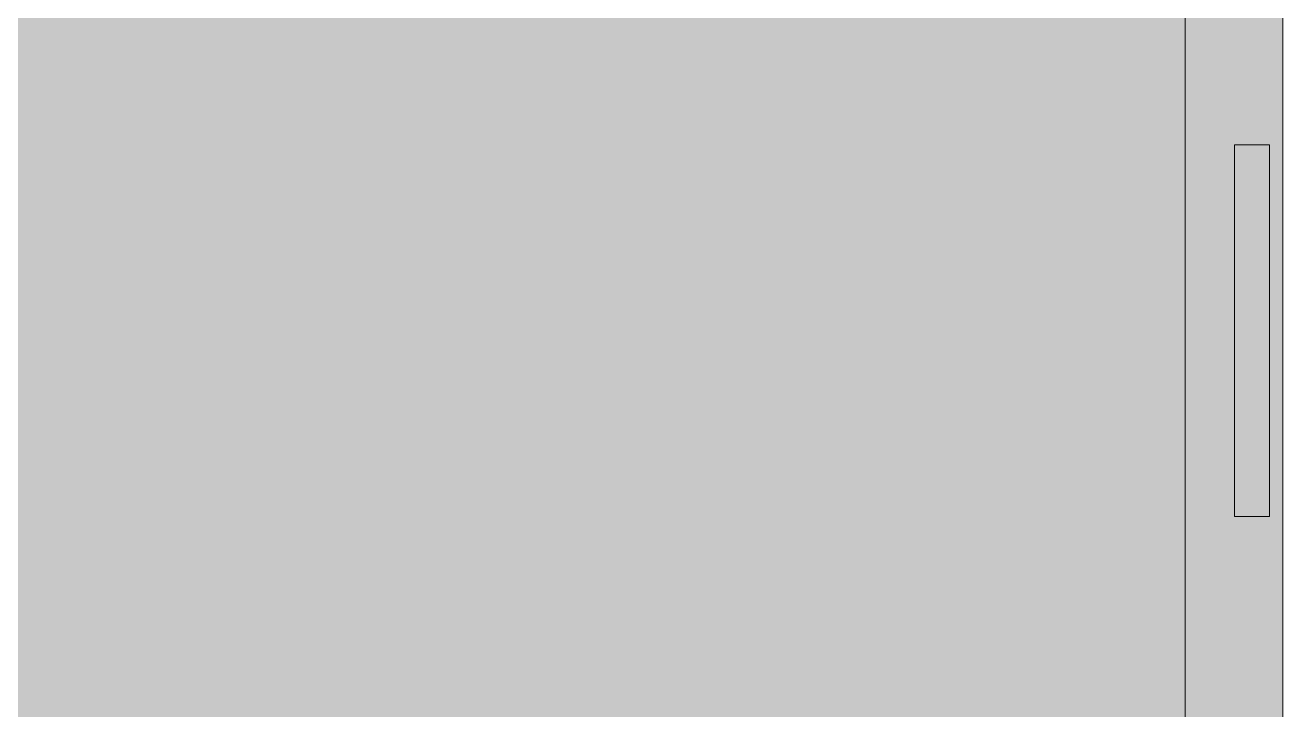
# Model space of a CAD drawing. Header units: millimetres. Extents: x 27500 to 33280, y -10980 to 420.
# Drawn here: x 28381.93 to 28409, y -6197.16 to -6182.42 of the extents above; entities that cross this region are included whole.
import ezdxf

# ---------------------------------------------------------------- set-up
doc = ezdxf.new("R2010")
doc.units = ezdxf.units.MM
for name, color, linetype, lineweight, true_color in [('CQEN_DETAIL', 7, 'Continuous', 5, 0x464d50), ('CQEN_HARDWARE', 7, 'Continuous', 5, 0x848c8f), ('CQEN_PLASTRON', 7, 'Continuous', 5, 0xd2d6d3)]:
    doc.layers.add(name, color=color, linetype=linetype, lineweight=lineweight, true_color=true_color)
doc.layers.add('LAYOUT_PARAMETERS', color=7, linetype='Continuous', plot=False)
doc.styles.add('LAYOUT_CONTACTOR_ARIAL', font='arial.ttf')
doc.styles.get("Standard").update_dxf_attribs({"font": 'arial.ttf'})

# ---------------------------------------------------------------- blocks, each defined once
blk = doc.blocks.new('SX_DYN_PLASTRON_BLANK_G001')
at = {"layer": 'CQEN_HARDWARE'}
h = blk.add_hatch(color=256, dxfattribs=at)
h.paths.add_polyline_path([(871, 43.9), (880, 43.9), (880, 43.5), (882, 43.5), (882.157, 43.494), (882.313, 43.475), (882.467, 43.445), (882.618, 43.402), (882.765, 43.348), (882.908, 43.282), (883.045, 43.205), (883.176, 43.118), (883.299, 43.021), (883.414, 42.914), (883.521, 42.799), (883.618, 42.676), (883.705, 42.545), (883.782, 42.408), (883.848, 42.265), (883.902, 42.118), (883.945, 41.967), (883.975, 41.813), (883.994, 41.657), (884, 41.5), (884, 8.5), (883.994, 8.343), (883.975, 8.187), (883.945, 8.033), (883.902, 7.882), (883.848, 7.735), (883.782, 7.592), (883.705, 7.455), (883.618, 7.324), (883.521, 7.201), (883.414, 7.086), (883.299, 6.979), (883.176, 6.882), (883.045, 6.795), (882.908, 6.718), (882.765, 6.652), (882.618, 6.598), (882.467, 6.555), (882.313, 6.525), (882.157, 6.506), (882, 6.5), (863.1, 6.5), (863.1, 25.5), (864.5, 25.5), (864.5, 41.5), (864.506, 41.657), (864.525, 41.813), (864.555, 41.967), (864.598, 42.118), (864.652, 42.265), (864.718, 42.408), (864.795, 42.545), (864.882, 42.676), (864.979, 42.799), (865.086, 42.914), (865.201, 43.021), (865.324, 43.118), (865.455, 43.205), (865.592, 43.282), (865.735, 43.348), (865.882, 43.402), (866.033, 43.445), (866.187, 43.475), (866.343, 43.494), (866.5, 43.5), (871, 43.5)])
h.paths.add_polyline_path([(875.5, 27.25), (875.245, 27.24), (874.992, 27.21), (874.741, 27.16), (874.496, 27.091), (874.256, 27.003), (874.025, 26.896), (873.802, 26.771), (873.59, 26.629), (873.389, 26.471), (873.202, 26.298), (873.029, 26.111), (872.871, 25.91), (872.729, 25.698), (872.604, 25.475), (872.497, 25.244), (872.409, 25.004), (872.34, 24.759), (872.29, 24.508), (872.26, 24.255), (872.25, 24), (872.26, 23.745), (872.29, 23.492), (872.34, 23.241), (872.409, 22.996), (872.497, 22.756), (872.604, 22.525), (872.729, 22.302), (872.871, 22.09), (873.029, 21.889), (873.202, 21.702), (873.389, 21.529), (873.59, 21.371), (873.802, 21.229), (874.025, 21.104), (874.256, 20.997), (874.496, 20.909), (874.741, 20.84), (874.992, 20.79), (875.245, 20.76), (875.5, 20.75), (875.755, 20.76), (876.008, 20.79), (876.259, 20.84), (876.504, 20.909), (876.744, 20.997), (876.975, 21.104), (877.198, 21.229), (877.41, 21.371), (877.611, 21.529), (877.798, 21.702), (877.971, 21.889), (878.129, 22.09), (878.271, 22.302), (878.396, 22.525), (878.503, 22.756), (878.591, 22.996), (878.66, 23.241), (878.71, 23.492), (878.74, 23.745), (878.75, 24), (878.74, 24.255), (878.71, 24.508), (878.66, 24.759), (878.591, 25.004), (878.503, 25.244), (878.396, 25.475), (878.271, 25.698), (878.129, 25.91), (877.971, 26.111), (877.798, 26.298), (877.611, 26.471), (877.41, 26.629), (877.198, 26.771), (876.975, 26.896), (876.744, 27.003), (876.504, 27.091), (876.259, 27.16), (876.008, 27.21), (875.755, 27.24)], flags=0)
h = blk.add_hatch(color=256, dxfattribs=at)
h.paths.add_polyline_path([(871, 43.9), (871, 43.5), (866.5, 43.5), (866.343, 43.494), (866.187, 43.475), (866.033, 43.445), (865.882, 43.402), (865.735, 43.348), (865.592, 43.282), (865.455, 43.205), (865.324, 43.118), (865.201, 43.021), (865.086, 42.914), (864.979, 42.799), (864.882, 42.676), (864.795, 42.545), (864.718, 42.408), (864.652, 42.265), (864.598, 42.118), (864.555, 41.967), (864.525, 41.813), (864.506, 41.657), (864.5, 41.5), (864.5, 25.5), (863.1, 25.5), (863.1, 6.5), (882, 6.5), (882.157, 6.506), (882.313, 6.525), (882.467, 6.555), (882.618, 6.598), (882.765, 6.652), (882.908, 6.718), (883.045, 6.795), (883.176, 6.882), (883.299, 6.979), (883.414, 7.086), (883.521, 7.201), (883.618, 7.324), (883.705, 7.455), (883.782, 7.592), (883.848, 7.735), (883.902, 7.882), (883.945, 8.033), (883.975, 8.187), (883.994, 8.343), (884, 8.5), (884, 41.5), (883.994, 41.657), (883.975, 41.813), (883.945, 41.967), (883.902, 42.118), (883.848, 42.265), (883.782, 42.408), (883.705, 42.545), (883.618, 42.676), (883.521, 42.799), (883.414, 42.914), (883.299, 43.021), (883.176, 43.118), (883.045, 43.205), (882.908, 43.282), (882.765, 43.348), (882.618, 43.402), (882.467, 43.445), (882.313, 43.475), (882.157, 43.494), (882, 43.5), (880, 43.5), (880, 43.9)])
h.paths.add_polyline_path([(875.5, 27.25), (875.755, 27.24), (876.008, 27.21), (876.259, 27.16), (876.504, 27.091), (876.744, 27.003), (876.975, 26.896), (877.198, 26.771), (877.41, 26.629), (877.611, 26.471), (877.798, 26.298), (877.971, 26.111), (878.129, 25.91), (878.271, 25.698), (878.396, 25.475), (878.503, 25.244), (878.591, 25.004), (878.66, 24.759), (878.71, 24.508), (878.74, 24.255), (878.75, 24), (878.74, 23.745), (878.71, 23.492), (878.66, 23.241), (878.591, 22.996), (878.503, 22.756), (878.396, 22.525), (878.271, 22.302), (878.129, 22.09), (877.971, 21.889), (877.798, 21.702), (877.611, 21.529), (877.41, 21.371), (877.198, 21.229), (876.975, 21.104), (876.744, 20.997), (876.504, 20.909), (876.259, 20.84), (876.008, 20.79), (875.755, 20.76), (875.5, 20.75), (875.245, 20.76), (874.992, 20.79), (874.741, 20.84), (874.496, 20.909), (874.256, 20.997), (874.025, 21.104), (873.802, 21.229), (873.59, 21.371), (873.389, 21.529), (873.202, 21.702), (873.029, 21.889), (872.871, 22.09), (872.729, 22.302), (872.604, 22.525), (872.497, 22.756), (872.409, 22.996), (872.34, 23.241), (872.29, 23.492), (872.26, 23.745), (872.25, 24), (872.26, 24.255), (872.29, 24.508), (872.34, 24.759), (872.409, 25.004), (872.497, 25.244), (872.604, 25.475), (872.729, 25.698), (872.871, 25.91), (873.029, 26.111), (873.202, 26.298), (873.389, 26.471), (873.59, 26.629), (873.802, 26.771), (874.025, 26.896), (874.256, 27.003), (874.496, 27.091), (874.741, 27.16), (874.992, 27.21), (875.245, 27.24)], flags=0)
h = blk.add_hatch(color=256, dxfattribs=at)
h.paths.add_polyline_path([(872.205, 18.575), (870.37, 18.575), (870.37, 18.705), (870.368, 18.744), (870.364, 18.782), (870.356, 18.82), (870.346, 18.857), (870.333, 18.894), (870.317, 18.929), (870.298, 18.963), (870.276, 18.995), (870.252, 19.025), (870.226, 19.054), (870.198, 19.08), (870.168, 19.104), (870.136, 19.126), (870.102, 19.145), (870.067, 19.161), (870.031, 19.175), (869.994, 19.186), (869.956, 19.193), (869.917, 19.198), (869.917, 28.802), (869.956, 28.807), (869.994, 28.814), (870.031, 28.825), (870.067, 28.839), (870.102, 28.855), (870.136, 28.874), (870.168, 28.896), (870.198, 28.92), (870.226, 28.946), (870.252, 28.975), (870.276, 29.005), (870.298, 29.037), (870.317, 29.071), (870.333, 29.106), (870.346, 29.143), (870.356, 29.18), (870.364, 29.218), (870.368, 29.256), (870.37, 29.295), (870.37, 29.425), (872.205, 29.425), (872.255, 29.384), (872.308, 29.346), (872.364, 29.313), (872.422, 29.283), (872.482, 29.258), (872.543, 29.237), (872.606, 29.221), (872.67, 29.209), (872.735, 29.202), (872.8, 29.2), (872.869, 29.203), (872.938, 29.211), (873.005, 29.224), (873.072, 29.242), (873.137, 29.265), (873.2, 29.294), (873.261, 29.327), (873.319, 29.364), (873.373, 29.406), (873.425, 29.452), (873.473, 29.502), (873.517, 29.555), (873.556, 29.612), (873.591, 29.671), (873.622, 29.733), (873.637, 29.764), (873.655, 29.794), (873.675, 29.822), (873.697, 29.849), (873.72, 29.874), (873.746, 29.897), (873.774, 29.918), (873.803, 29.937), (873.833, 29.953), (873.864, 29.967), (873.897, 29.979), (873.93, 29.988), (873.964, 29.995), (873.998, 29.999), (874.033, 30), (876.967, 30), (877.002, 29.999), (877.036, 29.995), (877.07, 29.988), (877.103, 29.979), (877.136, 29.967), (877.167, 29.953), (877.197, 29.937), (877.226, 29.918), (877.254, 29.897), (877.28, 29.874), (877.303, 29.849), (877.325, 29.822), (877.345, 29.794), (877.363, 29.764), (877.378, 29.733), (877.409, 29.671), (877.444, 29.612), (877.483, 29.555), (877.527, 29.502), (877.575, 29.452), (877.627, 29.406), (877.681, 29.364), (877.739, 29.327), (877.8, 29.294), (877.863, 29.265), (877.928, 29.242), (877.995, 29.224), (878.062, 29.211), (878.131, 29.203), (878.2, 29.2), (878.265, 29.202), (878.33, 29.209), (878.394, 29.221), (878.457, 29.237), (878.518, 29.258), (878.578, 29.283), (878.636, 29.313), (878.692, 29.346), (878.745, 29.384), (878.795, 29.425), (880.63, 29.425), (880.63, 29.295), (880.632, 29.256), (880.636, 29.218), (880.644, 29.18), (880.654, 29.143), (880.667, 29.106), (880.683, 29.071), (880.702, 29.037), (880.724, 29.005), (880.748, 28.975), (880.774, 28.946), (880.802, 28.92), (880.832, 28.896), (880.864, 28.874), (880.898, 28.855), (880.933, 28.839), (880.969, 28.825), (881.006, 28.814), (881.044, 28.807), (881.083, 28.802), (881.083, 19.198), (881.044, 19.193), (881.006, 19.186), (880.969, 19.175), (880.933, 19.161), (880.898, 19.145), (880.864, 19.126), (880.832, 19.104), (880.802, 19.08), (880.774, 19.054), (880.748, 19.025), (880.724, 18.995), (880.702, 18.963), (880.683, 18.929), (880.667, 18.894), (880.654, 18.857), (880.644, 18.82), (880.636, 18.782), (880.632, 18.744), (880.63, 18.705), (880.63, 18.575), (878.795, 18.575), (878.741, 18.619), (878.683, 18.659), (878.622, 18.695), (878.559, 18.725), (878.494, 18.751), (878.426, 18.771), (878.358, 18.786), (878.288, 18.796), (878.218, 18.8), (878.148, 18.798), (878.078, 18.792), (878.009, 18.779), (877.941, 18.762), (877.874, 18.739), (877.81, 18.711), (877.748, 18.678), (877.688, 18.64), (877.632, 18.598), (877.579, 18.552), (877.531, 18.501), (877.486, 18.447), (877.445, 18.39), (877.409, 18.33), (877.378, 18.267), (877.363, 18.236), (877.345, 18.206), (877.325, 18.178), (877.303, 18.151), (877.28, 18.126), (877.254, 18.103), (877.226, 18.082), (877.197, 18.063), (877.167, 18.047), (877.136, 18.033), (877.103, 18.021), (877.07, 18.012), (877.036, 18.005), (877.002, 18.001), (876.967, 18), (874.033, 18), (873.998, 18.001), (873.964, 18.005), (873.93, 18.012), (873.897, 18.021), (873.864, 18.033), (873.833, 18.047), (873.803, 18.063), (873.774, 18.082), (873.746, 18.103), (873.72, 18.126), (873.697, 18.151), (873.675, 18.178), (873.655, 18.206), (873.637, 18.236), (873.622, 18.267), (873.591, 18.33), (873.555, 18.39), (873.514, 18.447), (873.469, 18.501), (873.421, 18.552), (873.368, 18.598), (873.312, 18.64), (873.252, 18.678), (873.19, 18.711), (873.126, 18.739), (873.059, 18.762), (872.991, 18.779), (872.922, 18.792), (872.852, 18.798), (872.782, 18.8), (872.712, 18.796), (872.642, 18.786), (872.574, 18.771), (872.506, 18.751), (872.441, 18.725), (872.378, 18.695), (872.317, 18.659), (872.259, 18.619)])
h.paths.add_polyline_path([(875.5, 27.3), (875.241, 27.29), (874.984, 27.259), (874.73, 27.209), (874.48, 27.138), (874.237, 27.049), (874.002, 26.94), (873.776, 26.814), (873.56, 26.67), (873.357, 26.509), (873.167, 26.333), (872.991, 26.143), (872.83, 25.94), (872.686, 25.724), (872.56, 25.498), (872.451, 25.263), (872.362, 25.02), (872.291, 24.77), (872.241, 24.516), (872.21, 24.259), (872.2, 24), (872.21, 23.741), (872.241, 23.484), (872.291, 23.23), (872.362, 22.98), (872.451, 22.737), (872.56, 22.502), (872.686, 22.276), (872.83, 22.06), (872.991, 21.857), (873.167, 21.667), (873.357, 21.491), (873.56, 21.33), (873.776, 21.186), (874.002, 21.06), (874.237, 20.951), (874.48, 20.862), (874.73, 20.791), (874.984, 20.741), (875.241, 20.71), (875.5, 20.7), (875.759, 20.71), (876.016, 20.741), (876.27, 20.791), (876.52, 20.862), (876.763, 20.951), (876.998, 21.06), (877.224, 21.186), (877.44, 21.33), (877.643, 21.491), (877.833, 21.667), (878.009, 21.857), (878.17, 22.06), (878.314, 22.276), (878.44, 22.502), (878.549, 22.737), (878.638, 22.98), (878.709, 23.23), (878.759, 23.484), (878.79, 23.741), (878.8, 24), (878.79, 24.259), (878.759, 24.516), (878.709, 24.77), (878.638, 25.02), (878.549, 25.263), (878.44, 25.498), (878.314, 25.724), (878.17, 25.94), (878.009, 26.143), (877.833, 26.333), (877.643, 26.509), (877.44, 26.67), (877.224, 26.814), (876.998, 26.94), (876.763, 27.049), (876.52, 27.138), (876.27, 27.209), (876.016, 27.259), (875.759, 27.29)], flags=0)
h = blk.add_hatch(color=256, dxfattribs=at)
h.paths.add_polyline_path([(869.917, 19.198), (869.956, 19.193), (869.994, 19.186), (870.031, 19.175), (870.067, 19.161), (870.102, 19.145), (870.136, 19.126), (870.168, 19.104), (870.198, 19.08), (870.226, 19.054), (870.252, 19.025), (870.276, 18.995), (870.298, 18.963), (870.317, 18.929), (870.333, 18.894), (870.346, 18.857), (870.356, 18.82), (870.364, 18.782), (870.368, 18.744), (870.37, 18.705), (870.37, 18.575), (872.205, 18.575), (872.259, 18.619), (872.317, 18.659), (872.378, 18.695), (872.441, 18.725), (872.506, 18.751), (872.574, 18.771), (872.642, 18.786), (872.712, 18.796), (872.782, 18.8), (872.852, 18.798), (872.922, 18.792), (872.991, 18.779), (873.059, 18.762), (873.126, 18.739), (873.19, 18.711), (873.252, 18.678), (873.312, 18.64), (873.368, 18.598), (873.421, 18.552), (873.469, 18.501), (873.514, 18.447), (873.555, 18.39), (873.591, 18.33), (873.622, 18.267), (873.637, 18.236), (873.655, 18.206), (873.675, 18.178), (873.697, 18.151), (873.72, 18.126), (873.746, 18.103), (873.774, 18.082), (873.803, 18.063), (873.833, 18.047), (873.864, 18.033), (873.897, 18.021), (873.93, 18.012), (873.964, 18.005), (873.998, 18.001), (874.033, 18), (876.967, 18), (877.002, 18.001), (877.036, 18.005), (877.07, 18.012), (877.103, 18.021), (877.136, 18.033), (877.167, 18.047), (877.197, 18.063), (877.226, 18.082), (877.254, 18.103), (877.28, 18.126), (877.303, 18.151), (877.325, 18.178), (877.345, 18.206), (877.363, 18.236), (877.378, 18.267), (877.409, 18.33), (877.445, 18.39), (877.486, 18.447), (877.531, 18.501), (877.579, 18.552), (877.632, 18.598), (877.688, 18.64), (877.748, 18.678), (877.81, 18.711), (877.874, 18.739), (877.941, 18.762), (878.009, 18.779), (878.078, 18.792), (878.148, 18.798), (878.218, 18.8), (878.288, 18.796), (878.358, 18.786), (878.426, 18.771), (878.494, 18.751), (878.559, 18.725), (878.622, 18.695), (878.683, 18.659), (878.741, 18.619), (878.795, 18.575), (880.63, 18.575), (880.63, 18.705), (880.632, 18.744), (880.636, 18.782), (880.644, 18.82), (880.654, 18.857), (880.667, 18.894), (880.683, 18.929), (880.702, 18.963), (880.724, 18.995), (880.748, 19.025), (880.774, 19.054), (880.802, 19.08), (880.832, 19.104), (880.864, 19.126), (880.898, 19.145), (880.933, 19.161), (880.969, 19.175), (881.006, 19.186), (881.044, 19.193), (881.083, 19.198), (881.083, 28.802), (881.044, 28.807), (881.006, 28.814), (880.969, 28.825), (880.933, 28.839), (880.898, 28.855), (880.864, 28.874), (880.832, 28.896), (880.802, 28.92), (880.774, 28.946), (880.748, 28.975), (880.724, 29.005), (880.702, 29.037), (880.683, 29.071), (880.667, 29.106), (880.654, 29.143), (880.644, 29.18), (880.636, 29.218), (880.632, 29.256), (880.63, 29.295), (880.63, 29.425), (878.795, 29.425), (878.745, 29.384), (878.692, 29.346), (878.636, 29.313), (878.578, 29.283), (878.518, 29.258), (878.457, 29.237), (878.394, 29.221), (878.33, 29.209), (878.265, 29.202), (878.2, 29.2), (878.131, 29.203), (878.062, 29.211), (877.995, 29.224), (877.928, 29.242), (877.863, 29.265), (877.8, 29.294), (877.739, 29.327), (877.681, 29.364), (877.627, 29.406), (877.575, 29.452), (877.527, 29.502), (877.483, 29.555), (877.444, 29.612), (877.409, 29.671), (877.378, 29.733), (877.363, 29.764), (877.345, 29.794), (877.325, 29.822), (877.303, 29.849), (877.28, 29.874), (877.254, 29.897), (877.226, 29.918), (877.197, 29.937), (877.167, 29.953), (877.136, 29.967), (877.103, 29.979), (877.07, 29.988), (877.036, 29.995), (877.002, 29.999), (876.967, 30), (874.033, 30), (873.998, 29.999), (873.964, 29.995), (873.93, 29.988), (873.897, 29.979), (873.864, 29.967), (873.833, 29.953), (873.803, 29.937), (873.774, 29.918), (873.746, 29.897), (873.72, 29.874), (873.697, 29.849), (873.675, 29.822), (873.655, 29.794), (873.637, 29.764), (873.622, 29.733), (873.591, 29.671), (873.556, 29.612), (873.517, 29.555), (873.473, 29.502), (873.425, 29.452), (873.373, 29.406), (873.319, 29.364), (873.261, 29.327), (873.2, 29.294), (873.137, 29.265), (873.072, 29.242), (873.005, 29.224), (872.938, 29.211), (872.869, 29.203), (872.8, 29.2), (872.735, 29.202), (872.67, 29.209), (872.606, 29.221), (872.543, 29.237), (872.482, 29.258), (872.422, 29.283), (872.364, 29.313), (872.308, 29.346), (872.255, 29.384), (872.205, 29.425), (870.37, 29.425), (870.37, 29.295), (870.368, 29.256), (870.364, 29.218), (870.356, 29.18), (870.346, 29.143), (870.333, 29.106), (870.317, 29.071), (870.298, 29.037), (870.276, 29.005), (870.252, 28.975), (870.226, 28.946), (870.198, 28.92), (870.168, 28.896), (870.136, 28.874), (870.102, 28.855), (870.067, 28.839), (870.031, 28.825), (869.994, 28.814), (869.956, 28.807), (869.917, 28.802)])
h.paths.add_polyline_path([(875.5, 20.7), (875.241, 20.71), (874.984, 20.741), (874.73, 20.791), (874.48, 20.862), (874.237, 20.951), (874.002, 21.06), (873.776, 21.186), (873.56, 21.33), (873.357, 21.491), (873.167, 21.667), (872.991, 21.857), (872.83, 22.06), (872.686, 22.276), (872.56, 22.502), (872.451, 22.737), (872.362, 22.98), (872.291, 23.23), (872.241, 23.484), (872.21, 23.741), (872.2, 24), (872.21, 24.259), (872.241, 24.516), (872.291, 24.77), (872.362, 25.02), (872.451, 25.263), (872.56, 25.498), (872.686, 25.724), (872.83, 25.94), (872.991, 26.143), (873.167, 26.333), (873.357, 26.509), (873.56, 26.67), (873.776, 26.814), (874.002, 26.94), (874.237, 27.049), (874.48, 27.138), (874.73, 27.209), (874.984, 27.259), (875.241, 27.29), (875.5, 27.3), (875.759, 27.29), (876.016, 27.259), (876.27, 27.209), (876.52, 27.138), (876.763, 27.049), (876.998, 26.94), (877.224, 26.814), (877.44, 26.67), (877.643, 26.509), (877.833, 26.333), (878.009, 26.143), (878.17, 25.94), (878.314, 25.724), (878.44, 25.498), (878.549, 25.263), (878.638, 25.02), (878.709, 24.77), (878.759, 24.516), (878.79, 24.259), (878.8, 24), (878.79, 23.741), (878.759, 23.484), (878.709, 23.23), (878.638, 22.98), (878.549, 22.737), (878.44, 22.502), (878.314, 22.276), (878.17, 22.06), (878.009, 21.857), (877.833, 21.667), (877.643, 21.491), (877.44, 21.33), (877.224, 21.186), (876.998, 21.06), (876.763, 20.951), (876.52, 20.862), (876.27, 20.791), (876.016, 20.741), (875.759, 20.71)], flags=0)
for points in [[(871.906, 30), (870.37, 30), (870.37, 29.55), (872.088, 29.55), (872.052, 29.6), (872.019, 29.652), (871.991, 29.706), (871.966, 29.762), (871.945, 29.82), (871.928, 29.879), (871.914, 29.939)], [(878.912, 29.55), (880.63, 29.55), (880.63, 30), (879.094, 30), (879.086, 29.939), (879.072, 29.879), (879.055, 29.82), (879.034, 29.762), (879.009, 29.706), (878.981, 29.652), (878.948, 29.6)], [(871.237, 20.052), (871.237, 27.948), (869.862, 28.8), (869.625, 28.8), (869.625, 19.2), (869.862, 19.2)], [(879.763, 27.948), (879.763, 20.052), (881.138, 19.2), (881.375, 19.2), (881.375, 28.8), (881.138, 28.8)], [(871.237, 27.876), (871.237, 20.124), (869.4, 20.124), (869.4, 27.876)], [(869.4, 27.85), (869.4, 20.15), (871.237, 20.15), (871.237, 27.85)], [(881.6, 27.876), (881.6, 20.124), (879.763, 20.124), (879.763, 27.876)], [(879.763, 27.85), (879.763, 20.15), (881.6, 20.15), (881.6, 27.85)], [(876.773, 26.152), (875.531, 26.887), (874.273, 26.178), (874.439, 26.264), (874.611, 26.337), (874.789, 26.397), (874.97, 26.443), (875.154, 26.476), (875.34, 26.495), (875.527, 26.5), (875.713, 26.491), (875.899, 26.468), (876.082, 26.431), (876.262, 26.381), (876.438, 26.317), (876.609, 26.241)], [(874.1, 21.633), (873.918, 21.75), (873.747, 21.881), (873.586, 22.025), (873.437, 22.182), (873.301, 22.349), (873.178, 22.527), (873.069, 22.714), (872.976, 22.908), (872.898, 23.11), (872.836, 23.317), (872.791, 23.528), (872.762, 23.742), (872.75, 23.957), (872.755, 24.173), (872.777, 24.388), (872.816, 24.6), (872.872, 24.809), (872.943, 25.013), (873.031, 25.21), (873.133, 25.4), (873.25, 25.582), (873.381, 25.753), (873.525, 25.914), (873.682, 26.063), (873.849, 26.199), (874.027, 26.322), (874.214, 26.431), (874.408, 26.524), (874.61, 26.602), (874.817, 26.664), (875.028, 26.709), (875.242, 26.738), (875.457, 26.75), (875.673, 26.745), (875.888, 26.723), (876.1, 26.684), (876.309, 26.628), (876.513, 26.557), (876.71, 26.469), (876.9, 26.367), (877.082, 26.25), (877.253, 26.119), (877.414, 25.975), (877.563, 25.818), (877.699, 25.651), (877.822, 25.473), (877.931, 25.286), (878.024, 25.092), (878.102, 24.89), (878.164, 24.683), (878.209, 24.472), (878.238, 24.258), (878.25, 24.043), (878.245, 23.827), (878.223, 23.612), (878.184, 23.4), (878.128, 23.191), (878.057, 22.987), (877.969, 22.79), (877.867, 22.6), (877.75, 22.418), (877.619, 22.247), (877.475, 22.086), (877.318, 21.937), (877.151, 21.801), (876.973, 21.678), (876.786, 21.569), (876.592, 21.476), (876.39, 21.398), (876.183, 21.336), (875.972, 21.291), (875.758, 21.262), (875.543, 21.25), (875.327, 21.255), (875.112, 21.277), (874.9, 21.316), (874.691, 21.372), (874.487, 21.443), (874.29, 21.531)], [(874.273, 26.178), (873.015, 25.47), (873, 24.027), (873.009, 24.213), (873.032, 24.399), (873.069, 24.582), (873.119, 24.762), (873.183, 24.938), (873.259, 25.109), (873.348, 25.273), (873.449, 25.43), (873.562, 25.579), (873.686, 25.72), (873.819, 25.851), (873.962, 25.971), (874.114, 26.08)], [(878, 23.973), (878.015, 25.417), (876.773, 26.152), (876.93, 26.051), (877.079, 25.938), (877.22, 25.814), (877.351, 25.681), (877.471, 25.538), (877.58, 25.386), (877.678, 25.227), (877.764, 25.061), (877.837, 24.889), (877.897, 24.711), (877.943, 24.53), (877.976, 24.346), (877.995, 24.16)], [(873, 24.027), (872.985, 22.583), (874.227, 21.848), (874.07, 21.949), (873.921, 22.062), (873.78, 22.186), (873.649, 22.319), (873.529, 22.462), (873.42, 22.614), (873.322, 22.773), (873.236, 22.939), (873.163, 23.111), (873.103, 23.289), (873.057, 23.47), (873.024, 23.654), (873.005, 23.84)], [(876.727, 21.822), (877.985, 22.53), (878, 23.973), (877.991, 23.787), (877.968, 23.601), (877.931, 23.418), (877.881, 23.238), (877.817, 23.062), (877.741, 22.891), (877.652, 22.727), (877.551, 22.57), (877.438, 22.421), (877.314, 22.28), (877.181, 22.149), (877.038, 22.029), (876.886, 21.92)], [(860.5, 5.1), (862.5, 5.1), (862.5, 23.5), (860.5, 23.5)], [(874.227, 21.848), (875.469, 21.113), (876.727, 21.822), (876.561, 21.736), (876.389, 21.663), (876.211, 21.603), (876.03, 21.557), (875.846, 21.524), (875.66, 21.505), (875.473, 21.5), (875.287, 21.509), (875.101, 21.532), (874.918, 21.569), (874.738, 21.619), (874.562, 21.683), (874.391, 21.759)], [(872.088, 18.45), (870.37, 18.45), (870.37, 18), (871.906, 18), (871.914, 18.061), (871.928, 18.121), (871.945, 18.18), (871.966, 18.238), (871.991, 18.294), (872.019, 18.348), (872.052, 18.4)], [(879.094, 18), (880.63, 18), (880.63, 18.45), (878.912, 18.45), (878.948, 18.4), (878.981, 18.348), (879.009, 18.294), (879.034, 18.238), (879.055, 18.18), (879.072, 18.121), (879.086, 18.061)]]:
    blk.add_hatch(color=256, dxfattribs=at).paths.add_polyline_path(points)
h = blk.add_hatch(color=256, dxfattribs=at)
h.paths.add_polyline_path([(872.954, 19.697), (872.624, 19.91), (872.312, 20.148), (872.02, 20.41), (871.749, 20.694), (871.501, 20.999), (871.278, 21.322), (871.081, 21.661), (870.911, 22.015), (870.769, 22.381), (870.657, 22.757), (870.574, 23.141), (870.522, 23.53), (870.501, 23.922), (870.51, 24.315), (870.55, 24.705), (870.621, 25.092), (870.721, 25.471), (870.851, 25.841), (871.01, 26.2), (871.197, 26.546), (871.41, 26.876), (871.648, 27.188), (871.91, 27.48), (872.194, 27.751), (872.499, 27.999), (872.822, 28.222), (873.161, 28.419), (873.515, 28.589), (873.881, 28.731), (874.257, 28.843), (874.641, 28.926), (875.03, 28.978), (875.422, 28.999), (875.815, 28.99), (876.205, 28.95), (876.592, 28.879), (876.971, 28.779), (877.341, 28.649), (877.7, 28.49), (878.046, 28.303), (878.376, 28.09), (878.688, 27.852), (878.98, 27.59), (879.251, 27.306), (879.499, 27.001), (879.722, 26.678), (879.919, 26.339), (880.089, 25.985), (880.231, 25.619), (880.343, 25.243), (880.426, 24.859), (880.478, 24.47), (880.499, 24.078), (880.49, 23.685), (880.45, 23.295), (880.379, 22.908), (880.279, 22.529), (880.149, 22.159), (879.99, 21.8), (879.803, 21.454), (879.59, 21.124), (879.352, 20.812), (879.09, 20.52), (878.806, 20.249), (878.501, 20.001), (878.178, 19.778), (877.839, 19.581), (877.485, 19.411), (877.119, 19.269), (876.743, 19.157), (876.359, 19.074), (875.97, 19.022), (875.578, 19.001), (875.185, 19.01), (874.795, 19.05), (874.408, 19.121), (874.029, 19.221), (873.659, 19.351), (873.3, 19.51)])
h.paths.add_polyline_path([(873.769, 21.074), (874.004, 20.947), (874.248, 20.839), (874.5, 20.75), (874.758, 20.682), (875.02, 20.634), (875.286, 20.607), (875.553, 20.6), (875.819, 20.615), (876.084, 20.651), (876.345, 20.707), (876.601, 20.783), (876.85, 20.879), (877.09, 20.995), (877.321, 21.129), (877.541, 21.281), (877.748, 21.449), (877.941, 21.633), (878.119, 21.832), (878.281, 22.045), (878.426, 22.269), (878.553, 22.504), (878.661, 22.748), (878.75, 23), (878.818, 23.258), (878.866, 23.52), (878.893, 23.786), (878.9, 24.053), (878.885, 24.319), (878.849, 24.584), (878.793, 24.845), (878.717, 25.101), (878.621, 25.35), (878.505, 25.59), (878.371, 25.821), (878.219, 26.041), (878.051, 26.248), (877.867, 26.441), (877.668, 26.619), (877.455, 26.781), (877.231, 26.926), (876.996, 27.053), (876.752, 27.161), (876.5, 27.25), (876.242, 27.318), (875.98, 27.366), (875.714, 27.393), (875.447, 27.4), (875.181, 27.385), (874.916, 27.349), (874.655, 27.293), (874.399, 27.217), (874.15, 27.121), (873.91, 27.005), (873.679, 26.871), (873.459, 26.719), (873.252, 26.551), (873.059, 26.367), (872.881, 26.168), (872.719, 25.955), (872.574, 25.731), (872.447, 25.496), (872.339, 25.252), (872.25, 25), (872.182, 24.742), (872.134, 24.48), (872.107, 24.214), (872.1, 23.947), (872.115, 23.681), (872.151, 23.416), (872.207, 23.155), (872.283, 22.899), (872.379, 22.65), (872.495, 22.41), (872.629, 22.179), (872.781, 21.959), (872.949, 21.752), (873.133, 21.559), (873.332, 21.381), (873.545, 21.219)], flags=0)
h = blk.add_hatch(color=256, dxfattribs=at)
h.paths.add_polyline_path([(869.808, 19.987), (869.808, 28.013), (869.821, 28.084), (869.839, 28.153), (869.863, 28.221), (869.892, 28.286), (869.926, 28.349), (869.965, 28.409), (870.009, 28.466), (870.057, 28.519), (870.109, 28.569), (870.165, 28.613), (870.224, 28.654), (870.286, 28.689), (870.351, 28.72), (870.418, 28.745), (870.487, 28.764), (870.557, 28.779), (870.628, 28.787), (870.7, 28.79), (880.3, 28.79), (880.372, 28.787), (880.443, 28.779), (880.513, 28.764), (880.582, 28.745), (880.649, 28.72), (880.714, 28.689), (880.776, 28.654), (880.835, 28.613), (880.891, 28.569), (880.943, 28.519), (880.991, 28.466), (881.035, 28.409), (881.074, 28.349), (881.108, 28.286), (881.137, 28.221), (881.161, 28.153), (881.179, 28.084), (881.192, 28.013), (881.192, 19.987), (881.179, 19.916), (881.161, 19.847), (881.137, 19.779), (881.108, 19.714), (881.074, 19.651), (881.035, 19.591), (880.991, 19.534), (880.943, 19.481), (880.891, 19.431), (880.835, 19.387), (880.776, 19.346), (880.714, 19.311), (880.649, 19.28), (880.582, 19.255), (880.513, 19.236), (880.443, 19.221), (880.372, 19.213), (880.3, 19.21), (870.7, 19.21), (870.628, 19.213), (870.557, 19.221), (870.487, 19.236), (870.418, 19.255), (870.351, 19.28), (870.286, 19.311), (870.224, 19.346), (870.165, 19.387), (870.109, 19.431), (870.057, 19.481), (870.009, 19.534), (869.965, 19.591), (869.926, 19.651), (869.892, 19.714), (869.863, 19.779), (869.839, 19.847), (869.821, 19.916)])
h.paths.add_polyline_path([(875.5, 21.042), (875.732, 21.051), (875.963, 21.078), (876.191, 21.123), (876.414, 21.186), (876.632, 21.267), (876.843, 21.364), (877.046, 21.477), (877.239, 21.607), (877.421, 21.75), (877.592, 21.908), (877.75, 22.079), (877.893, 22.261), (878.023, 22.454), (878.136, 22.657), (878.233, 22.868), (878.314, 23.086), (878.377, 23.309), (878.422, 23.537), (878.449, 23.768), (878.458, 24), (878.449, 24.232), (878.422, 24.463), (878.377, 24.691), (878.314, 24.914), (878.233, 25.132), (878.136, 25.343), (878.023, 25.546), (877.893, 25.739), (877.75, 25.921), (877.592, 26.092), (877.421, 26.25), (877.239, 26.393), (877.046, 26.523), (876.843, 26.636), (876.632, 26.733), (876.414, 26.814), (876.191, 26.877), (875.963, 26.922), (875.732, 26.949), (875.5, 26.959), (875.268, 26.949), (875.037, 26.922), (874.809, 26.877), (874.586, 26.814), (874.368, 26.733), (874.157, 26.636), (873.954, 26.523), (873.761, 26.393), (873.579, 26.25), (873.408, 26.092), (873.25, 25.921), (873.107, 25.739), (872.977, 25.546), (872.864, 25.343), (872.767, 25.132), (872.686, 24.914), (872.623, 24.691), (872.578, 24.463), (872.551, 24.232), (872.542, 24), (872.551, 23.768), (872.578, 23.537), (872.623, 23.309), (872.686, 23.086), (872.767, 22.868), (872.864, 22.657), (872.977, 22.454), (873.107, 22.261), (873.25, 22.079), (873.408, 21.908), (873.579, 21.75), (873.761, 21.607), (873.954, 21.477), (874.157, 21.364), (874.368, 21.267), (874.586, 21.186), (874.809, 21.123), (875.037, 21.078), (875.268, 21.051)], flags=0)
h = blk.add_hatch(color=256, dxfattribs=at)
h.paths.add_polyline_path([(870.7, 28.79), (870.628, 28.787), (870.557, 28.779), (870.487, 28.764), (870.418, 28.745), (870.35, 28.719), (870.285, 28.689), (870.223, 28.653), (870.164, 28.613), (871.237, 27.948), (871.237, 20.052), (870.164, 19.387), (870.223, 19.347), (870.285, 19.311), (870.35, 19.281), (870.418, 19.255), (870.487, 19.236), (870.557, 19.221), (870.628, 19.213), (870.7, 19.21), (880.3, 19.21), (880.372, 19.213), (880.443, 19.221), (880.513, 19.236), (880.582, 19.255), (880.65, 19.281), (880.715, 19.311), (880.777, 19.347), (880.836, 19.387), (879.763, 20.052), (879.763, 27.948), (880.836, 28.613), (880.777, 28.653), (880.715, 28.689), (880.65, 28.719), (880.582, 28.745), (880.513, 28.764), (880.443, 28.779), (880.372, 28.787), (880.3, 28.79)])
h.paths.add_polyline_path([(875.5, 26.959), (875.732, 26.949), (875.963, 26.922), (876.191, 26.877), (876.414, 26.814), (876.632, 26.733), (876.843, 26.636), (877.046, 26.523), (877.239, 26.393), (877.421, 26.25), (877.592, 26.092), (877.75, 25.921), (877.893, 25.739), (878.023, 25.546), (878.136, 25.343), (878.233, 25.132), (878.314, 24.914), (878.377, 24.691), (878.422, 24.463), (878.449, 24.232), (878.458, 24), (878.449, 23.768), (878.422, 23.537), (878.377, 23.309), (878.314, 23.086), (878.233, 22.868), (878.136, 22.657), (878.023, 22.454), (877.893, 22.261), (877.75, 22.079), (877.592, 21.908), (877.421, 21.75), (877.239, 21.607), (877.046, 21.477), (876.843, 21.364), (876.632, 21.267), (876.414, 21.186), (876.191, 21.123), (875.963, 21.078), (875.732, 21.051), (875.5, 21.042), (875.268, 21.051), (875.037, 21.078), (874.809, 21.123), (874.586, 21.186), (874.368, 21.267), (874.157, 21.364), (873.954, 21.477), (873.761, 21.607), (873.579, 21.75), (873.408, 21.908), (873.25, 22.079), (873.107, 22.261), (872.977, 22.454), (872.864, 22.657), (872.767, 22.868), (872.686, 23.086), (872.623, 23.309), (872.578, 23.537), (872.551, 23.768), (872.542, 24), (872.551, 24.232), (872.578, 24.463), (872.623, 24.691), (872.686, 24.914), (872.767, 25.132), (872.864, 25.343), (872.977, 25.546), (873.107, 25.739), (873.25, 25.921), (873.408, 26.092), (873.579, 26.25), (873.761, 26.393), (873.954, 26.523), (874.157, 26.636), (874.368, 26.733), (874.586, 26.814), (874.809, 26.877), (875.037, 26.922), (875.268, 26.949)], flags=0)
h = blk.add_hatch(color=256, dxfattribs=at)
h.paths.add_polyline_path([(877.639, 27.615), (877.348, 27.771), (877.047, 27.905), (876.736, 28.014), (876.417, 28.099), (876.092, 28.158), (875.764, 28.192), (875.435, 28.199), (875.105, 28.181), (874.779, 28.138), (874.456, 28.068), (874.14, 27.974), (873.833, 27.855), (873.535, 27.712), (873.25, 27.547), (872.979, 27.359), (872.723, 27.151), (872.484, 26.923), (872.264, 26.678), (872.064, 26.416), (871.885, 26.139), (871.729, 25.848), (871.595, 25.547), (871.486, 25.236), (871.401, 24.917), (871.342, 24.592), (871.308, 24.264), (871.301, 23.935), (871.319, 23.605), (871.362, 23.279), (871.432, 22.956), (871.526, 22.64), (871.645, 22.333), (871.788, 22.035), (871.953, 21.75), (872.141, 21.479), (872.349, 21.223), (872.577, 20.984), (872.822, 20.764), (873.084, 20.564), (873.361, 20.385), (873.652, 20.229), (873.953, 20.095), (874.264, 19.986), (874.583, 19.901), (874.908, 19.842), (875.236, 19.808), (875.565, 19.801), (875.895, 19.819), (876.221, 19.862), (876.544, 19.932), (876.86, 20.026), (877.167, 20.145), (877.465, 20.288), (877.75, 20.453), (878.021, 20.641), (878.277, 20.849), (878.516, 21.077), (878.736, 21.322), (878.936, 21.584), (879.115, 21.861), (879.271, 22.152), (879.405, 22.453), (879.514, 22.764), (879.599, 23.083), (879.658, 23.408), (879.692, 23.736), (879.699, 24.065), (879.681, 24.395), (879.638, 24.721), (879.568, 25.044), (879.474, 25.36), (879.355, 25.667), (879.212, 25.965), (879.047, 26.25), (878.859, 26.521), (878.651, 26.777), (878.423, 27.016), (878.178, 27.236), (877.916, 27.436)])
h.paths.add_polyline_path([(873.015, 25.47), (875.531, 26.887), (878.015, 25.417), (877.985, 22.53), (875.469, 21.113), (872.985, 22.583)], flags=0)
at = {"layer": 'CQEN_PLASTRON'}
h = blk.add_hatch(color=256, dxfattribs=at)
h.paths.add_polyline_path([(2.1, 145.9), (881.9, 145.9), (881.9, 2.1), (2.1, 2.1)])
h.paths.add_polyline_path([(7.253, 76.364), (7.099, 75.785), (6.989, 75.195), (6.922, 74.599), (6.9, 74), (6.922, 73.401), (6.989, 72.805), (7.099, 72.215), (7.253, 71.636), (12.636, 66.253), (12.924, 66.171), (13.215, 66.099), (13.509, 66.038), (13.805, 65.989), (14.102, 65.95), (14.401, 65.922), (14.7, 65.906), (15, 65.9), (15.3, 65.906), (15.599, 65.922), (15.898, 65.95), (16.195, 65.989), (16.491, 66.038), (16.785, 66.099), (17.076, 66.171), (17.364, 66.253), (22.747, 71.636), (22.901, 72.215), (23.011, 72.805), (23.078, 73.401), (23.1, 74), (23.078, 74.599), (23.011, 75.195), (22.901, 75.785), (22.747, 76.364), (17.364, 81.747), (16.785, 81.901), (16.195, 82.011), (15.599, 82.078), (15, 82.1), (14.401, 82.078), (13.805, 82.011), (13.215, 81.901), (12.636, 81.747)], flags=0)
h = blk.add_hatch(color=256, dxfattribs=at)
h.paths.add_polyline_path([(881.9, 2.1), (881.9, 145.9), (2.1, 145.9), (2.1, 2.1)])
h.paths.add_polyline_path([(12.636, 66.253), (7.253, 71.636), (7.099, 72.215), (6.989, 72.805), (6.922, 73.401), (6.9, 74), (6.922, 74.599), (6.989, 75.195), (7.099, 75.785), (7.253, 76.364), (12.636, 81.747), (13.215, 81.901), (13.805, 82.011), (14.401, 82.078), (15, 82.1), (15.599, 82.078), (16.195, 82.011), (16.785, 81.901), (17.364, 81.747), (22.747, 76.364), (22.901, 75.785), (23.011, 75.195), (23.078, 74.599), (23.1, 74), (23.078, 73.401), (23.011, 72.805), (22.901, 72.215), (22.747, 71.636), (17.364, 66.253), (17.076, 66.171), (16.785, 66.099), (16.491, 66.038), (16.195, 65.989), (15.898, 65.95), (15.599, 65.922), (15.3, 65.906), (15, 65.9), (14.7, 65.906), (14.401, 65.922), (14.102, 65.95), (13.805, 65.989), (13.509, 66.038), (13.215, 66.099), (12.924, 66.171)], flags=0)
at = {"layer": 'CQEN_DETAIL'}
for p, q in [((881.9, 145.9), (881.9, 2.1)), ((884, 145.9), (884, 2.1)), ((882.962, 20), (882.962, 28)), ((882.962, 28), (883.711, 28)), ((883.711, 28), (883.711, 20)), ((882.962, 20), (883.711, 20))]:
    blk.add_line(p, q, dxfattribs=at)
for points in [[(882.962, 28), (882.974, 28), (882.985, 28), (882.997, 28), (883.008, 28), (883.019, 28), (883.031, 28), (883.042, 28), (883.053, 28), (883.064, 28), (883.075, 28), (883.087, 28), (883.098, 28), (883.108, 28), (883.119, 28), (883.13, 28), (883.141, 28), (883.152, 28), (883.163, 28), (883.173, 28), (883.184, 28), (883.194, 28), (883.205, 28), (883.216, 28), (883.226, 28), (883.236, 28), (883.246, 28), (883.257, 28), (883.267, 28), (883.277, 28), (883.287, 28), (883.297, 28), (883.307, 28), (883.317, 28), (883.327, 28), (883.337, 28), (883.346, 28), (883.356, 28), (883.366, 28), (883.375, 28), (883.385, 28), (883.394, 28), (883.404, 28), (883.413, 28), (883.422, 28), (883.431, 28), (883.441, 28), (883.45, 28), (883.458, 28), (883.467, 28), (883.476, 28), (883.485, 28), (883.494, 28), (883.503, 28), (883.511, 28), (883.52, 28), (883.528, 28), (883.537, 28), (883.545, 28), (883.553, 28), (883.561, 28), (883.57, 28), (883.578, 28), (883.586, 28), (883.594, 28), (883.601, 28), (883.609, 28), (883.617, 28), (883.625, 28), (883.633, 28), (883.64, 28), (883.647, 28), (883.655, 28), (883.662, 28), (883.669, 28), (883.677, 28), (883.684, 28), (883.691, 28), (883.698, 28), (883.704, 28), (883.711, 28)], [(883.711, 20), (883.704, 20), (883.698, 20), (883.691, 20), (883.684, 20), (883.677, 20), (883.669, 20), (883.662, 20), (883.655, 20), (883.647, 20), (883.64, 20), (883.633, 20), (883.625, 20), (883.617, 20), (883.609, 20), (883.601, 20), (883.594, 20), (883.586, 20), (883.578, 20), (883.57, 20), (883.561, 20), (883.553, 20), (883.545, 20), (883.537, 20), (883.528, 20), (883.52, 20), (883.511, 20), (883.503, 20), (883.494, 20), (883.485, 20), (883.476, 20), (883.467, 20), (883.458, 20), (883.45, 20), (883.441, 20), (883.431, 20), (883.422, 20), (883.413, 20), (883.404, 20), (883.394, 20), (883.385, 20), (883.375, 20), (883.366, 20), (883.356, 20), (883.346, 20), (883.337, 20), (883.327, 20), (883.317, 20), (883.307, 20), (883.297, 20), (883.287, 20), (883.277, 20), (883.267, 20), (883.257, 20), (883.246, 20), (883.236, 20), (883.226, 20), (883.216, 20), (883.205, 20), (883.194, 20), (883.184, 20), (883.173, 20), (883.163, 20), (883.152, 20), (883.141, 20), (883.13, 20), (883.119, 20), (883.108, 20), (883.098, 20), (883.087, 20), (883.075, 20), (883.064, 20), (883.053, 20), (883.042, 20), (883.031, 20), (883.019, 20), (883.008, 20), (882.997, 20), (882.985, 20), (882.974, 20), (882.962, 20)]]:
    blk.add_lwpolyline(points, dxfattribs=at)
blk = doc.blocks.new('*U496')
blk.add_blockref('SX_DYN_PLASTRON_BLANK_G001', (0, 0))
at = {"flags": 1}
for tag in ['WIDTH_MM', 'SOURCE_BLOCK', 'MODEL', 'HEIGHT_MM']:
    blk.add_attdef(tag, (0, 0), '', height=1, dxfattribs=at)
at = {"layer": 'LAYOUT_PARAMETERS', "style": 'LAYOUT_CONTACTOR_ARIAL', "flags": 1}
for tag in ['ARTICLE', 'VIEW', 'SOURCE', 'CABINET_SECTION_WIDTH_MM', 'ROW_PITCH_MM', 'PLASTRON_WIDTH_MM', 'PLASTRON_HEIGHT_MM', 'ROWS', 'NOTE']:
    blk.add_attdef(tag, (0, 0), '', height=1.7, dxfattribs=at)

msp = doc.modelspace()

# ---------------------------------------------------------------- block references
msp.add_blockref('*U496', (27525, -6213))

doc.saveas('drawing.dxf')
